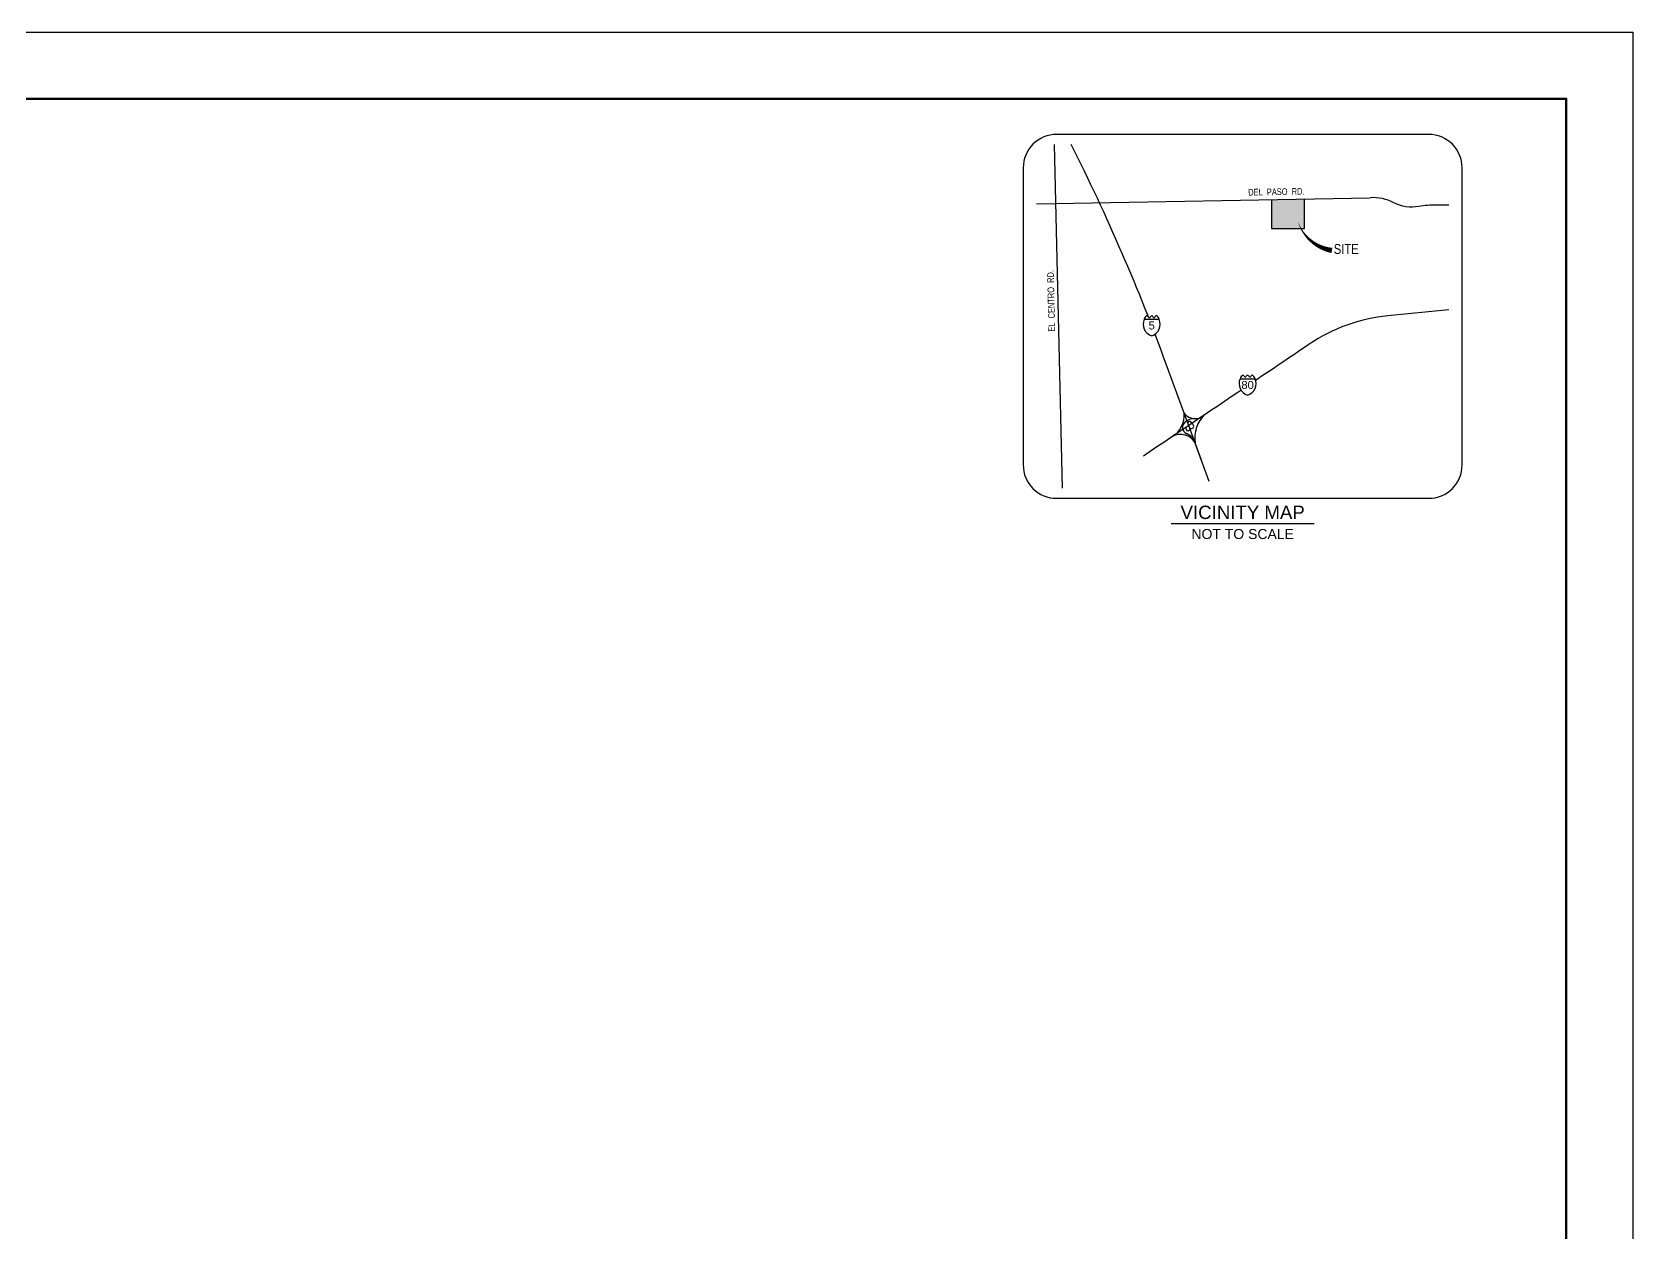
# Paper-space layout 'ALTA 36X48' of a CAD drawing. Header units: feet, sheet in inches. Extents: x 0 to 48, y 0 to 36.
# Drawn here: x 24 to 48, y 18 to 36 of the extents above; entities that cross this region are included whole.
import ezdxf
from ezdxf.enums import TextEntityAlignment as Align

# ---------------------------------------------------------------- set-up
doc = ezdxf.new("R2010")
doc.units = ezdxf.units.FT
doc.header["$MEASUREMENT"] = 0
doc.set_wipeout_variables(frame=1)
doc.layers.get('0').update_dxf_attribs({"color": 253})
doc.layers.get('Defpoints').update_dxf_attribs({"color": 253})
for name, color, linetype, lineweight in [('V-ANNO-TTLB-ATRB-', 253, 'Continuous', 25), ('V-ANNO-TTLB-HVY-', 253, 'Continuous', 80), ('V-DETL-VMAP-', 253, 'Continuous', 25), ('V-DETL-VMAP-ANNO-', 253, 'Continuous', 25), ('V-DETL-VMAP-HTCH-', 253, 'Continuous', 25)]:
    doc.layers.add(name, color=color, linetype=linetype, lineweight=lineweight)
doc.styles.add('CG-Symbol', font='arial.ttf', dxfattribs={"width": 0.8, "height": 0.09375})
doc.styles.add('NCS1', font='arial.ttf', dxfattribs={"width": 0.8, "height": 0.09375})

# ---------------------------------------------------------------- blocks, each defined once
blk = doc.blocks.new('Interstate Number')
at = {"color": 0}
blk.add_wipeout([(-0.07, 0.152), (-0.069, 0.151), (-0.067, 0.15), (-0.066, 0.149), (-0.064, 0.147), (-0.062, 0.145), (-0.06, 0.144), (-0.059, 0.143), (-0.058, 0.142), (-0.056, 0.14), (-0.055, 0.139), (-0.052, 0.137), (-0.051, 0.135), (-0.049, 0.134), (-0.048, 0.132), (-0.046, 0.13), (-0.044, 0.128), (-0.043, 0.126), (-0.041, 0.124), (-0.04, 0.122), (-0.039, 0.121), (-0.037, 0.119), (-0.036, 0.117), (-0.035, 0.115), (-0.034, 0.117), (-0.033, 0.119), (-0.031, 0.121), (-0.03, 0.123), (-0.028, 0.125), (-0.026, 0.128), (-0.023, 0.131), (-0.02, 0.135), (-0.018, 0.137), (-0.015, 0.139), (-0.014, 0.14), (-0.013, 0.142), (-0.01, 0.144), (-0.007, 0.146), (-0.004, 0.149), (-0.002, 0.151), (-0.001, 0.151), (0, 0.152), (0, 0.151), (0.003, 0.149), (0.005, 0.147), (0.008, 0.145), (0.01, 0.144), (0.011, 0.142), (0.013, 0.141), (0.017, 0.137), (0.02, 0.134), (0.022, 0.131), (0.025, 0.129), (0.027, 0.126), (0.029, 0.123), (0.031, 0.12), (0.033, 0.118), (0.034, 0.116), (0.034, 0.115), (0.036, 0.118), (0.037, 0.12), (0.04, 0.123), (0.042, 0.126), (0.044, 0.129), (0.047, 0.132), (0.049, 0.134), (0.051, 0.136), (0.053, 0.138), (0.056, 0.141), (0.059, 0.143), (0.061, 0.145), (0.064, 0.148), (0.066, 0.15), (0.068, 0.151), (0.069, 0.152), (0.071, 0.15), (0.073, 0.149), (0.075, 0.147), (0.077, 0.145), (0.08, 0.143), (0.082, 0.141), (0.084, 0.139), (0.086, 0.137), (0.089, 0.135), (0.091, 0.132), (0.093, 0.129), (0.095, 0.127), (0.097, 0.125), (0.098, 0.123), (0.1, 0.121), (0.101, 0.119), (0.103, 0.117), (0.104, 0.116), (0.105, 0.114), (0.107, 0.111), (0.109, 0.108), (0.111, 0.105), (0.112, 0.102), (0.114, 0.099), (0.115, 0.095), (0.116, 0.093), (0.117, 0.09), (0.118, 0.088), (0.12, 0.084), (0.121, 0.082), (0.122, 0.078), (0.123, 0.074), (0.124, 0.071), (0.125, 0.066), (0.126, 0.063), (0.126, 0.061), (0.127, 0.057), (0.128, 0.053), (0.128, 0.049), (0.129, 0.047), (0.129, 0.043), (0.13, 0.039), (0.13, 0.036), (0.13, 0.035), (0.13, 0.032), (0.13, 0.028), (0.13, 0.024), (0.13, 0.02), (0.13, 0.015), (0.13, 0.012), (0.13, 0.009), (0.13, 0.006), (0.129, 0.002), (0.129, -0.003), (0.128, -0.007), (0.127, -0.011), (0.127, -0.014), (0.126, -0.016), (0.126, -0.02), (0.125, -0.023), (0.124, -0.027), (0.123, -0.03), (0.122, -0.032), (0.121, -0.035), (0.12, -0.038), (0.119, -0.041), (0.119, -0.043), (0.117, -0.046), (0.116, -0.049), (0.115, -0.052), (0.114, -0.055), (0.112, -0.058), (0.111, -0.06), (0.11, -0.062), (0.109, -0.064), (0.108, -0.067), (0.106, -0.07), (0.104, -0.073), (0.102, -0.077), (0.1, -0.08), (0.098, -0.082), (0.097, -0.084), (0.095, -0.086), (0.094, -0.088), (0.092, -0.091), (0.09, -0.094), (0.088, -0.096), (0.086, -0.099), (0.083, -0.101), (0.082, -0.103), (0.08, -0.105), (0.078, -0.107), (0.077, -0.108), (0.075, -0.11), (0.072, -0.113), (0.07, -0.115), (0.068, -0.117), (0.065, -0.119), (0.063, -0.121), (0.061, -0.123), (0.059, -0.124), (0.056, -0.126), (0.054, -0.128), (0.051, -0.13), (0.047, -0.133), (0.043, -0.135), (0.039, -0.138), (0.034, -0.141), (0.031, -0.142), (0.029, -0.143), (0.026, -0.145), (0.022, -0.147), (0.016, -0.149), (0.013, -0.15), (0.009, -0.152), (0.006, -0.153), (0.003, -0.154), (0.001, -0.155), (0, -0.155), (-0.003, -0.154), (-0.007, -0.152), (-0.012, -0.151), (-0.017, -0.149), (-0.022, -0.147), (-0.026, -0.144), (-0.03, -0.143), (-0.034, -0.141), (-0.038, -0.138), (-0.042, -0.136), (-0.047, -0.133), (-0.053, -0.128), (-0.058, -0.125), (-0.061, -0.122), (-0.065, -0.119), (-0.07, -0.115), (-0.073, -0.112), (-0.076, -0.109), (-0.079, -0.106), (-0.082, -0.103), (-0.085, -0.1), (-0.087, -0.097), (-0.089, -0.094), (-0.092, -0.091), (-0.094, -0.088), (-0.097, -0.084), (-0.099, -0.082), (-0.101, -0.078), (-0.104, -0.074), (-0.106, -0.07), (-0.108, -0.066), (-0.11, -0.063), (-0.111, -0.06), (-0.113, -0.055), (-0.116, -0.05), (-0.118, -0.044), (-0.12, -0.04), (-0.121, -0.036), (-0.122, -0.032), (-0.124, -0.027), (-0.125, -0.024), (-0.125, -0.021), (-0.126, -0.019), (-0.127, -0.013), (-0.127, -0.011), (-0.128, -0.006), (-0.129, -0.001), (-0.13, 0.005), (-0.13, 0.01), (-0.13, 0.014), (-0.13, 0.018), (-0.13, 0.018), (-0.13, 0.022), (-0.13, 0.026), (-0.13, 0.03), (-0.13, 0.035), (-0.13, 0.038), (-0.129, 0.041), (-0.129, 0.044), (-0.129, 0.046), (-0.129, 0.048), (-0.128, 0.053), (-0.127, 0.058), (-0.126, 0.063), (-0.125, 0.068), (-0.124, 0.071), (-0.123, 0.074), (-0.122, 0.077), (-0.122, 0.078), (-0.12, 0.082), (-0.119, 0.085), (-0.118, 0.089), (-0.116, 0.093), (-0.115, 0.096), (-0.114, 0.098), (-0.113, 0.101), (-0.111, 0.104), (-0.11, 0.107), (-0.108, 0.11), (-0.106, 0.113), (-0.104, 0.116), (-0.102, 0.119), (-0.1, 0.122), (-0.098, 0.125), (-0.095, 0.128), (-0.094, 0.13), (-0.093, 0.131), (-0.092, 0.132), (-0.089, 0.135), (-0.087, 0.137), (-0.085, 0.139), (-0.083, 0.141), (-0.081, 0.143), (-0.079, 0.145), (-0.076, 0.147), (-0.074, 0.149), (-0.072, 0.15), (-0.071, 0.151)], dxfattribs=at).translate(0, 0, -0.001)
blk.add_line((-0.114, 0.094), (0.114, 0.094), dxfattribs=at)
for centre, radius, start, end in [((0.055, 0.022), 0.183, 156.7986, 252.5535), ((0.006, 0.044), 0.13, 125.8803, 157.2935), ((-0.146, 0.044), 0.13, 31.3187, 54.1197), ((0.076, 0.044), 0.13, 125.8803, 148.6813), ((-0.076, 0.044), 0.13, 31.3187, 54.1197), ((-0.055, 0.022), 0.183, 287.4465, 23.2014), ((0.145, 0.044), 0.13, 125.8803, 148.6813), ((-0.014, 0.037), 0.14, 24.3192, 53.5252)]:
    blk.add_arc(centre, radius, start, end, dxfattribs=at)
at = {"color": 0, "style": 'CG-Symbol', "width": 0.8}
blk.add_attdef('INTERSTATENUMBER', text='', height=0.0938, dxfattribs=at).set_placement((0, 0), align=Align.MIDDLE)
blk = doc.blocks.new('36X48')
at = {"layer": 'Defpoints'}
blk.add_lwpolyline([(0, 36), (48, 36), (48, 0), (0, 0)], close=True, dxfattribs=at)
at = {"layer": 'V-ANNO-TTLB-HVY-'}
blk.add_lwpolyline([(1, 1), (47, 1), (47, 35), (1, 35)], close=True, dxfattribs=at)
at = {"layer": 'V-ANNO-TTLB-ATRB-', "style": 'NCS1', "width": 0.8}
for tag, height, p in [('REV6DESCRIPTION', 0.0938, (30.975, 2.875)), ('REV6DATE', 0.0938, (33.725, 2.875)), ('REV6INITIAL', 0.0938, (34.35, 2.875)), ('REV5DESCRIPTION', 0.0938, (30.975, 2.625)), ('REV5DATE', 0.0938, (33.725, 2.625)), ('REV5INITIAL', 0.0938, (34.35, 2.625)), ('REV4DESCRIPTION', 0.0938, (30.975, 2.375)), ('REV4DATE', 0.0938, (33.725, 2.375)), ('REV4INITIAL', 0.0938, (34.35, 2.375)), ('REV3DESCRIPTION', 0.0938, (30.975, 2.125)), ('REV3DATE', 0.0938, (33.725, 2.125)), ('REV3INITIAL', 0.0938, (34.35, 2.125)), ('REV2DESCRIPTION', 0.0938, (30.975, 1.875)), ('REV2DATE', 0.0938, (33.725, 1.875)), ('REV2INITIAL', 0.0938, (34.35, 1.875)), ('REV1DESCRIPTION', 0.0938, (30.975, 1.625)), ('REV1DATE', 0.0938, (33.725, 1.625)), ('REV1INITIAL', 0.0938, (34.35, 1.625)), ('SHEET-#', 0.2, (46.025, 1.175)), ('TOTAL-#', 0.2, (46.675, 1.175))]:
    blk.add_attdef(tag, text='', height=height, dxfattribs=at).set_placement(p, align=Align.MIDDLE_CENTER)
at = {"layer": 'V-ANNO-TTLB-ATRB-', "style": 'NCS1', "flags": 8}
for tag, p in [('PROJECTNAME', (43.1, 2.75)), ('CLIENTNAME', (43.1, 2.25)), ('SHEETDESCRIPTION', (43.095, 1.75))]:
    blk.add_attdef(tag, text='', height=0.2, dxfattribs=at).set_placement(p, align=Align.MIDDLE_CENTER)
at = {"layer": 'V-ANNO-TTLB-ATRB-', "style": 'NCS1'}
for tag, p in [('PROJNUM', (39.85, 2.22)), ('SCALE', (46.35, 2.22)), ('DRAWNBY', (39.85, 1.72)), ('DATE', (46.35, 1.72)), ('CHECKEDBY', (39.85, 1.22))]:
    blk.add_attdef(tag, text='', height=0.1, dxfattribs=at).set_placement(p, align=Align.MIDDLE_CENTER)

psp = doc.layouts.new('ALTA 36X48')

# ---------------------------------------------------------------- hatches: boundary and pattern name
at = {"layer": 'V-DETL-VMAP-HTCH-'}
psp.add_hatch(color=256, dxfattribs=at).paths.add_polyline_path([(42.58, 33.057), (43.076, 33.057), (43.076, 33.498), (42.58, 33.489)])

# ---------------------------------------------------------------- linework, layer by layer
at = {"layer": 'V-DETL-VMAP-'}
for p, q in [((39.322, 34.313), (39.443, 29.161)), ((39.059, 33.426), (44.06, 33.516))]:
    psp.add_line(p, q, dxfattribs=at)
at = {"layer": 'V-DETL-VMAP-', "color": 2}
psp.add_line((41.648, 29.261), (41.436, 29.84), dxfattribs=at)
at = {"layer": 'V-DETL-VMAP-', "color": 3}
psp.add_line((41.075, 28.632), (43.222, 28.632), dxfattribs=at)
psp.add_lwpolyline([(44.939, 34.465), (39.359, 34.465, 0.414214), (38.859, 33.965), (38.859, 29.511, 0.414214), (39.359, 29.011), (44.939, 29.011, 0.414214), (45.439, 29.511), (45.439, 33.965, 0.414214)], format="xyb", close=True, dxfattribs=at)
at = {"layer": 'V-DETL-VMAP-', "color": 2}
for points in [[(41.003, 31.021, 0.030108), (39.577, 34.315, 0.028001)], [(45.239, 31.835), (44.326, 31.746, 0.125217), (43.146, 31.32, -0.000801), (42.28, 30.735)], [(42.28, 30.735, 0.000583), (40.662, 29.645)]]:
    psp.add_lwpolyline(points, format="xyb", dxfattribs=at)
at = {"layer": 'V-DETL-VMAP-', "flags": 128}
psp.add_lwpolyline([(42.58, 33.489), (42.58, 33.057), (43.076, 33.057), (43.076, 33.498)], dxfattribs=at)
at = {"layer": 'V-DETL-VMAP-'}
psp.add_lwpolyline([(45.239, 33.407), (45.052, 33.407, 0.043367), (44.788, 33.384, -0.164413), (44.416, 33.441, 0.136798), (44.06, 33.516)], format="xyb", dxfattribs=at)
at = {"layer": 'V-DETL-VMAP-', "flags": 128}
psp.add_lwpolyline([(42.975, 33.164, 0, 0.08, 0.281344), (43.486, 32.726, 0.15, 0.15, 0.599388)], format="xyseb", dxfattribs=at)
at = {"layer": 'V-DETL-VMAP-', "color": 2}
psp.add_lwpolyline([(41.53, 29.585), (41.003, 31.021)], dxfattribs=at)
at = {"layer": 'V-DETL-VMAP-'}
for centre, radius, start, end in [((40.907, 30.253), 0.367, 300.6418, 5.1395), ((41.437, 30.416), 0.21, 218.5531, 314.3698), ((41.906, 29.917), 0.476, 132.691, 189.2703), ((41.353, 30.075), 0.105, 127.5117, 244.8369), ((41.434, 29.97), 0.238, 92.4466, 127.5117), ((41.329, 30.057), 0.0321, 131.2563, 344.6147), ((41.354, 30.139), 0.0263, 334.2152, 186.135), ((41.379, 30.092), 0.0354, 219.2312, 93.1665), ((41.215, 29.712), 0.256, 30.1825, 118.3338), ((41.203, 29.755), 0.249, 20.1494, 64.8369)]:
    psp.add_arc(centre, radius, start, end, dxfattribs=at)

# ---------------------------------------------------------------- texts
at = {"layer": 'V-DETL-VMAP-', "color": 3, "style": 'NCS1'}
for s, height, p in [('VICINITY MAP', 0.2, (42.149, 28.801)), ('NOT TO SCALE', 0.15, (42.149, 28.476))]:
    psp.add_text(s, height=height, dxfattribs=at).set_placement(p, align=Align.MIDDLE_CENTER)
at = {"layer": 'V-DETL-VMAP-ANNO-', "char_height": 0.1, "attachment_point": 1, "style": 'NCS1'}
for s, insert, width, rotation in [('DEL  PASO  RD.', (42.231, 33.648), 1.24922, 1.0348), ('EL  CENTRO  RD.', (39.238, 31.507), 1.59872, 91.3492)]:
    psp.add_mtext(s, dxfattribs=dict(at, insert=insert, width=width, rotation=rotation))
at = {"layer": 'V-DETL-VMAP-ANNO-', "insert": (43.515, 32.823), "char_height": 0.15, "width": 0.4188, "attachment_point": 1, "style": 'NCS1'}
psp.add_mtext('SITE', dxfattribs=at)

# ---------------------------------------------------------------- next in the draw order: block references
at = {"layer": 'V-DETL-VMAP-'}
ref = psp.add_blockref('Interstate Number', (40.785, 31.601), dxfattribs=at)
ref.add_attrib('INTERSTATENUMBER', '5', dxfattribs={"layer": '0', "height": 0.12, "style": 'NCS1'}).set_placement((40.785, 31.601), align=Align.MIDDLE)
ref = psp.add_blockref('Interstate Number', (42.223, 30.71), dxfattribs=at)
ref.add_attrib('INTERSTATENUMBER', '80', dxfattribs={"layer": '0', "height": 0.12, "style": 'NCS1'}).set_placement((42.223, 30.71), align=Align.MIDDLE)

# ---------------------------------------------------------------- next in the draw order: block references
at = {"layer": 'V-ANNO-TTLB-HVY-'}
psp.add_blockref('36X48', (0, 0), dxfattribs=at)

doc.saveas('drawing.dxf')
